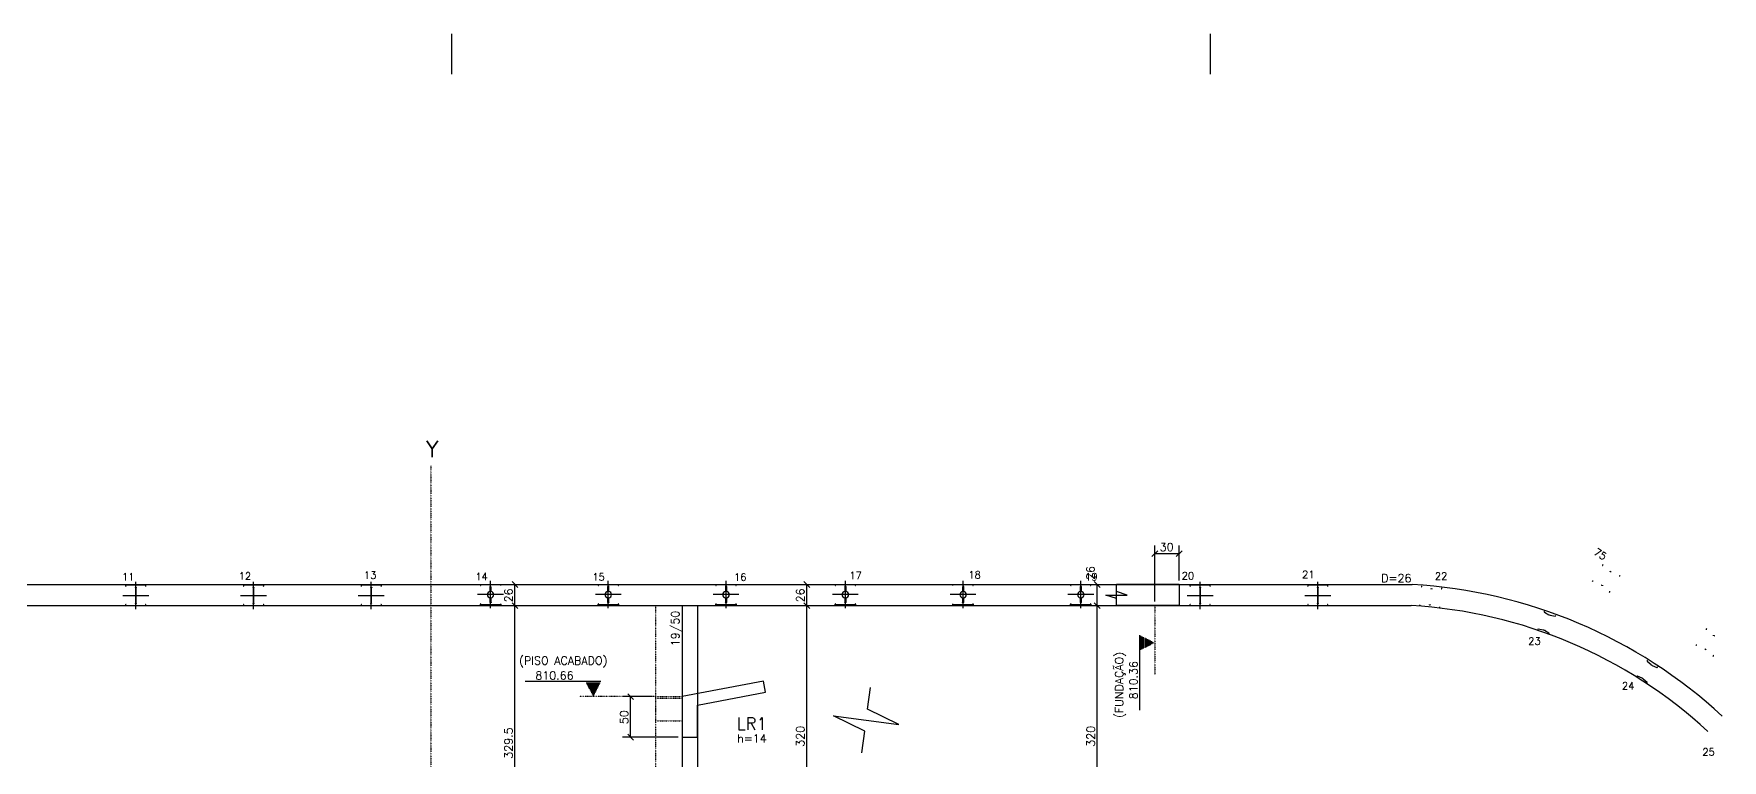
# Model space of a CAD drawing. Extents: x 1476 to 8419, y 491 to 3991.
# Drawn here: x 3583 to 5662, y 3095 to 3991 of the extents above; entities that cross this region are included whole.
import ezdxf

# ---------------------------------------------------------------- set-up
doc = ezdxf.new("R2010")
doc.units = 0
doc.header["$MEASUREMENT"] = 0
doc.linetypes.add('ESTILO_TQS_0004', pattern=[2, 0.5, -0.4, 0.1, -0.4, 0.1, -0.5])
for name, color, linetype in [('1', 1, 'CONTINUOUS'), ('2', 2, 'CONTINUOUS'), ('3', 3, 'CONTINUOUS'), ('4', 4, 'CONTINUOUS'), ('6', 6, 'CONTINUOUS'), ('8', 8, 'CONTINUOUS'), ('9', 9, 'CONTINUOUS')]:
    doc.layers.add(name, color=color, linetype=linetype)
doc.styles.get("Standard").update_dxf_attribs({"font": 'ROMANS.SHX'})

msp = doc.modelspace()

# ---------------------------------------------------------------- linework, layer by layer
at = {"layer": '1', "linetype": 'Continuous'}
for p, q in [((2135.243498, 3311.858), (5280.567632, 3311.858)), ((2135.172214, 3285.858), (5279.108891, 3285.858))]:
    msp.add_line(p, q, dxfattribs=at)
for radius, end in [(613.915271, 86.72574), (587.915271, 86.722948)]:
    msp.add_arc((5245.503539, 2698.944899), radius, 47.241769, end, dxfattribs=at)
at = {"layer": '2', "linetype": 'Continuous'}
for p, q in [((4959.824908, 3346.40884), (4966.895975, 3353.479908)), ((4989.824908, 3346.40884), (4996.895975, 3353.479908)), ((4178.790107, 3308.322466), (4171.719039, 3315.393534)), ((4538.230375, 3308.322466), (4531.159307, 3315.393534)), ((4895.906083, 3308.322466), (4888.835015, 3315.393534)), ((4178.790107, 3282.322466), (4171.719039, 3289.393534)), ((4178.790107, 3282.322466), (4171.719039, 3289.393534)), ((4538.230375, 3282.322466), (4531.159307, 3289.393534)), ((4538.230375, 3282.322466), (4531.159307, 3289.393534)), ((4895.906083, 3282.322466), (4888.835015, 3289.393534)), ((4895.906083, 3282.322466), (4888.835015, 3289.393534)), ((4321.173211, 3170.17072), (4314.102144, 3177.241788)), ((4321.173211, 3120.17072), (4314.102144, 3127.241788))]:
    msp.add_line(p, q, dxfattribs=at)
at = {"layer": '3', "linetype": 'Continuous'}
for p, q in [((4096.904249, 3990.679532), (4096.904249, 3940.680032)), ((5031.388357, 3990.679532), (5031.388357, 3940.680032)), ((4381.191, 3285.858), (4381.191, 2965.845966)), ((4400.191, 3285.858), (4400.191, 2965.845966)), ((4944.610432, 3249.35076), (4944.610432, 3157.069078)), ((4946.282647, 3231.43684), (4946.282647, 3248.514698)), ((4947.954807, 3232.272939), (4947.954807, 3247.678599)), ((4949.627004, 3233.109037), (4949.627004, 3246.842537)), ((4951.299164, 3233.945099), (4951.299164, 3246.006439)), ((4952.971325, 3234.781197), (4952.971361, 3245.170341)), ((4954.643521, 3235.617296), (4954.643521, 3244.334278)), ((4956.315727, 3236.453394), (4956.315691, 3243.49818)), ((4957.987932, 3237.289492), (4957.987887, 3242.662082)), ((4959.660093, 3238.12559), (4959.660093, 3241.825984)), ((4961.332253, 3238.961653), (4961.332253, 3240.989868)), ((4280.976042, 3192.456263), (4187.792017, 3192.456263)), ((4263.062123, 3190.784049), (4280.13998, 3190.784049)), ((4263.898221, 3189.111888), (4279.303882, 3189.111888)), ((4264.734319, 3187.439692), (4278.467819, 3187.439692)), ((4265.570381, 3185.767531), (4277.631721, 3185.767531)), ((4266.40648, 3184.09537), (4276.795623, 3184.095335)), ((4267.242578, 3182.423174), (4275.95956, 3182.423174)), ((4268.078676, 3180.750969), (4275.123462, 3180.751004)), ((4268.914774, 3179.078763), (4274.287364, 3179.078808)), ((4269.750872, 3177.406603), (4273.451266, 3177.406603)), ((4270.586935, 3175.734442), (4272.61515, 3175.734442))]:
    msp.add_line(p, q, dxfattribs=at)
at = {"layer": '3', "linetype": 'ESTILO_TQS_0004'}
for p, q in [((4348.191, 3285.858), (4348.191, 2965.858)), ((4963.360441, 3285.858), (4963.360441, 3200.787316)), ((4348.191, 3173.706254), (4254.70472, 3173.706254)), ((4348.191, 3173.706254), (4348.191, 3143.706254)), ((4348.191, 3173.706254), (4381.191, 3173.706254)), ((4348.191, 3171.706254), (4381.191, 3171.706254)), ((4348.191, 3143.706254), (4381.191, 3143.706254))]:
    msp.add_line(p, q, dxfattribs=at)
at = {"layer": '6', "linetype": 'Continuous'}
for p, q in [((5515.361961, 3336.529666), (5514.965158, 3335.888422)), ((3720.690986, 3310.871071), (3695.690986, 3310.871071)), ((3695.690986, 3310.871071), (3695.690986, 3310.116984)), ((3707.797486, 3307.836301), (3707.797486, 3288.906984)), ((3708.190986, 3281.522266), (3708.190986, 3315.219876)), ((3708.584486, 3288.906984), (3708.584486, 3307.835158)), ((3720.690986, 3310.116984), (3720.690986, 3310.871071)), ((3865.690986, 3310.872517), (3840.690986, 3310.872517)), ((3840.690986, 3310.872517), (3840.690986, 3310.118429)), ((3852.797486, 3307.837747), (3852.797486, 3288.908429)), ((3853.190986, 3281.523712), (3853.190986, 3315.221321)), ((3853.584486, 3288.908429), (3853.584486, 3307.836604)), ((3865.690986, 3310.118429), (3865.690986, 3310.872517)), ((4010.690986, 3310.873962), (3985.690986, 3310.873962)), ((3985.690986, 3310.873962), (3985.690986, 3310.119875)), ((3997.797486, 3307.839193), (3997.797486, 3288.909875)), ((3998.190986, 3281.525157), (3998.190986, 3315.222767)), ((3998.584486, 3288.909875), (3998.584486, 3307.838049)), ((4010.690986, 3310.119875), (4010.690986, 3310.873962)), ((4132.691136, 3311.103913), (4132.691136, 3311.858)), ((4132.691136, 3311.858), (4157.691136, 3311.858)), ((4144.797636, 3303.339634), (4144.797636, 3308.822087)), ((4145.191136, 3282.509195), (4145.191136, 3316.206805)), ((4157.691136, 3311.858), (4157.691136, 3311.103913)), ((4277.691136, 3311.105359), (4277.691136, 3311.859446)), ((4277.691136, 3311.859446), (4302.691136, 3311.859446)), ((4289.797636, 3303.34108), (4289.797636, 3308.823533)), ((4290.191136, 3282.510641), (4290.191136, 3316.208251)), ((4302.691136, 3311.859446), (4302.691136, 3311.105359)), ((4422.691285, 3311.103913), (4422.691285, 3311.858)), ((4422.691285, 3311.858), (4447.691285, 3311.858)), ((4434.797785, 3303.339634), (4434.797785, 3308.822087)), ((4435.191285, 3282.509195), (4435.191285, 3316.206805)), ((4447.691285, 3311.858), (4447.691285, 3311.103913)), ((4569.691136, 3311.10827), (4569.691136, 3311.862357)), ((4569.691136, 3311.862357), (4594.691136, 3311.862357)), ((4581.797636, 3303.343991), (4581.797636, 3308.826444)), ((4582.191136, 3282.513552), (4582.191136, 3316.211162)), ((4594.691136, 3311.862357), (4594.691136, 3311.10827)), ((4714.691136, 3311.109715), (4714.691136, 3311.863803)), ((4714.691136, 3311.863803), (4739.691136, 3311.863803)), ((4726.797636, 3303.345437), (4726.797636, 3308.82789)), ((4727.191136, 3282.514998), (4727.191136, 3316.212608)), ((4739.691136, 3311.863803), (4739.691136, 3311.109715)), ((4859.691136, 3311.111161), (4859.691136, 3311.865248)), ((4859.691136, 3311.865248), (4884.691136, 3311.865248)), ((4871.797636, 3303.346883), (4871.797636, 3308.829335)), ((4872.191136, 3282.516443), (4872.191136, 3316.214053)), ((4884.691136, 3311.865248), (4884.691136, 3311.111161)), ((4993.360441, 3311.858), (4916.127889, 3311.858)), ((4993.360441, 3311.858), (4993.360441, 3285.858)), ((5031.690986, 3310.884142), (5006.690986, 3310.884142)), ((5006.690986, 3310.884142), (5006.690986, 3310.130055)), ((5018.797486, 3307.849372), (5018.797486, 3288.920055)), ((5019.190986, 3281.535337), (5019.190986, 3315.232947)), ((5019.584486, 3288.920055), (5019.584486, 3307.848229)), ((5031.690986, 3310.130055), (5031.690986, 3310.884142)), ((5176.690986, 3310.885587), (5151.690986, 3310.885587)), ((5151.690986, 3310.885587), (5151.690986, 3310.1315)), ((5163.797486, 3307.850818), (5163.797486, 3288.9215)), ((5164.190986, 3281.536782), (5164.190986, 3315.234392)), ((5164.584486, 3288.9215), (5164.584486, 3307.849675)), ((5176.690986, 3310.1315), (5176.690986, 3310.885587)), ((5291.995691, 3310.278182), (5291.919817, 3309.527921)), ((5316.79295, 3307.012516), (5316.868824, 3307.762776)), ((5502.60366, 3315.911955), (5502.206856, 3315.270711)), ((5536.224113, 3322.733317), (5536.620917, 3323.374561)), ((3692.282016, 3298.371071), (3724.099956, 3298.371071)), ((3695.690986, 3286.625158), (3695.690986, 3285.871071)), ((3720.690986, 3285.871071), (3720.690986, 3286.625158)), ((3837.282016, 3298.372517), (3869.099956, 3298.372517)), ((3840.690986, 3286.626604), (3840.690986, 3285.872517)), ((3865.690986, 3285.872517), (3865.690986, 3286.626604)), ((3982.282016, 3298.373962), (4014.099956, 3298.373962)), ((3985.690986, 3286.628049), (3985.690986, 3285.873962)), ((4010.690986, 3285.873962), (4010.690986, 3286.628049)), ((4161.100105, 3299.358), (4129.282166, 3299.358)), ((4132.691136, 3286.858), (4132.691136, 3287.612087)), ((4157.691136, 3286.858), (4132.691136, 3286.858)), ((4144.797636, 3289.893913), (4144.797636, 3295.376366)), ((4145.584636, 3295.376366), (4145.584636, 3289.893913)), ((4157.691136, 3287.612087), (4157.691136, 3286.858)), ((4306.100105, 3299.359446), (4274.282166, 3299.359446)), ((4277.691136, 3286.859446), (4277.691136, 3287.613533)), ((4302.691136, 3286.859446), (4277.691136, 3286.859446)), ((4289.797636, 3289.895359), (4289.797636, 3295.377811)), ((4290.584636, 3295.377811), (4290.584636, 3289.895359)), ((4302.691136, 3287.613533), (4302.691136, 3286.859446)), ((4451.100255, 3299.358), (4419.282316, 3299.358)), ((4422.691285, 3286.858), (4422.691285, 3287.612087)), ((4447.691285, 3286.858), (4422.691285, 3286.858)), ((4434.797785, 3289.893913), (4434.797785, 3295.376366)), ((4435.584785, 3295.376366), (4435.584785, 3289.893913)), ((4447.691285, 3287.612087), (4447.691285, 3286.858)), ((4598.100105, 3299.362357), (4566.282166, 3299.362357)), ((4569.691136, 3286.862357), (4569.691136, 3287.616444)), ((4594.691136, 3286.862357), (4569.691136, 3286.862357)), ((4581.797636, 3289.89827), (4581.797636, 3295.380722)), ((4582.584636, 3295.380722), (4582.584636, 3289.89827)), ((4594.691136, 3287.616444), (4594.691136, 3286.862357)), ((4743.100105, 3299.363803), (4711.282166, 3299.363803)), ((4714.691136, 3286.863803), (4714.691136, 3287.61789)), ((4739.691136, 3286.863803), (4714.691136, 3286.863803)), ((4726.797636, 3289.899715), (4726.797636, 3295.382168)), ((4727.584636, 3295.382168), (4727.584636, 3289.899715)), ((4739.691136, 3287.61789), (4739.691136, 3286.863803)), ((4888.100105, 3299.365248), (4856.282166, 3299.365248)), ((4859.691136, 3286.865248), (4859.691136, 3287.619335)), ((4884.691136, 3286.865248), (4859.691136, 3286.865248)), ((4871.797636, 3289.901161), (4871.797636, 3295.383614)), ((4872.584636, 3295.383614), (4872.584636, 3289.901161)), ((4884.691136, 3287.619335), (4884.691136, 3286.865248)), ((5003.282016, 3298.384142), (5035.099956, 3298.384142)), ((5006.690986, 3286.638229), (5006.690986, 3285.884142)), ((5031.690986, 3285.884142), (5031.690986, 3286.638229)), ((5148.282016, 3298.385587), (5180.099956, 3298.385587)), ((5151.690986, 3286.639675), (5151.690986, 3285.885587)), ((5176.690986, 3285.885587), (5176.690986, 3286.639675)), ((5289.556159, 3286.155309), (5289.480285, 3285.405049)), ((5523.465812, 3302.115605), (5523.862615, 3302.756849)), ((3695.690986, 3285.871071), (3720.690986, 3285.871071)), ((3840.690986, 3285.872517), (3865.690986, 3285.872517)), ((3985.690986, 3285.873962), (4010.690986, 3285.873962)), ((4993.360441, 3285.858), (4916.127889, 3285.858)), ((5006.690986, 3285.884142), (5031.690986, 3285.884142)), ((5151.690986, 3285.885587), (5176.690986, 3285.885587)), ((5314.353418, 3282.889643), (5314.429291, 3283.639904)), ((5443.178095, 3279.191401), (5442.923113, 3278.481731)), ((5443.171797, 3277.745647), (5448.609602, 3274.660684)), ((5450.259217, 3274.067982), (5456.416941, 3272.986707)), ((5457.077228, 3273.396201), (5457.33221, 3274.105871)), ((5434.979736, 3256.373619), (5434.724753, 3255.663949)), ((5441.797746, 3255.701837), (5435.640022, 3256.783112)), ((5448.885167, 3252.024173), (5443.447362, 3255.109135)), ((5448.878869, 3250.578418), (5449.133851, 3251.288088)), ((5642.916456, 3257.600263), (5642.519653, 3256.959018)), ((5630.158155, 3236.982551), (5629.761351, 3236.341307)), ((5651.020307, 3223.186201), (5651.417111, 3223.827446)), ((5570.345811, 3218.796603), (5569.935156, 3218.16414)), ((5570.008749, 3217.390675), (5574.596038, 3213.142911)), ((5576.066188, 3212.188351), (5581.812924, 3209.726289)), ((5582.549413, 3209.973772), (5582.960068, 3210.606235)), ((5557.142157, 3198.461221), (5556.731502, 3197.828757)), ((5563.625382, 3196.246641), (5557.878646, 3198.708704)), ((5569.68282, 3191.044317), (5565.095531, 3195.292081)), ((5569.345758, 3189.638389), (5569.756413, 3190.270852)), ((4381.191, 3173.706254), (4381.191, 3123.706254)), ((4400.191, 3123.706254), (4400.191, 3163.093633)), ((4381.191, 3123.706254), (4400.191, 3123.706254))]:
    msp.add_line(p, q, dxfattribs=at)
for points in [[(4145.584636, 3308.82323), (4145.584636, 3303.339634)], [(4290.584636, 3308.824676), (4290.584636, 3303.34108)], [(4435.584785, 3308.82323), (4435.584785, 3303.339634)], [(4582.584636, 3308.827587), (4582.584636, 3303.343991)], [(4727.584636, 3308.829033), (4727.584636, 3303.345437)], [(4872.584636, 3308.830479), (4872.584636, 3303.346883)]]:
    msp.add_lwpolyline(points, dxfattribs=at)
for centre, radius, start, end in [((5515.496631, 3335.559544), 0.625, 148.250654, 225.111879), ((5523.527837, 3327.906438), 0.625002, 328.145658, 45.111802), ((3696.315986, 3310.116984), 0.625, 180, 256.861226), ((3707.172485, 3307.835156), 0.625002, 359.895004, 76.861148), ((3709.209486, 3307.835158), 0.625, 103.138774, 180), ((3720.065986, 3310.116984), 0.625, 283.138774, 0), ((3841.315986, 3310.118429), 0.625, 180, 256.861226), ((3852.172485, 3307.836602), 0.625002, 359.895004, 76.861148), ((3854.209486, 3307.836604), 0.625, 103.138774, 180), ((3865.065986, 3310.118429), 0.625, 283.138774, 0), ((3986.315986, 3310.119875), 0.625, 180, 256.861226), ((3997.172485, 3307.838047), 0.625002, 359.895004, 76.861148), ((3999.209486, 3307.838049), 0.625, 103.138774, 180), ((4010.065986, 3310.119875), 0.625, 283.138774, 0), ((4133.316136, 3311.103913), 0.625, 180, 256.861226), ((4144.172636, 3308.822087), 0.625, 0, 76.861226), ((4146.209637, 3308.822085), 0.625002, 103.138852, 180.104996), ((4157.066136, 3311.103913), 0.625, 283.138774, 0), ((4278.316136, 3311.105359), 0.625, 180, 256.861226), ((4289.172636, 3308.823533), 0.625, 0, 76.861226), ((4291.209637, 3308.823531), 0.625002, 103.138852, 180.104996), ((4302.066136, 3311.105359), 0.625, 283.138774, 0), ((4423.316285, 3311.103913), 0.625, 180, 256.861226), ((4434.172785, 3308.822087), 0.625, 0, 76.861226), ((4436.209787, 3308.822085), 0.625002, 103.138852, 180.104996), ((4447.066285, 3311.103913), 0.625, 283.138774, 0), ((4570.316136, 3311.10827), 0.625, 180, 256.861226), ((4581.172636, 3308.826444), 0.625, 0, 76.861226), ((4583.209637, 3308.826442), 0.625002, 103.138852, 180.104996), ((4594.066136, 3311.10827), 0.625, 283.138774, 0), ((4715.316136, 3311.109715), 0.625, 180, 256.861226), ((4726.172636, 3308.82789), 0.625, 0, 76.861226), ((4728.209637, 3308.827888), 0.625002, 103.138852, 180.104996), ((4739.066136, 3311.109715), 0.625, 283.138774, 0), ((4860.316136, 3311.111161), 0.625, 180, 256.861226), ((4871.172636, 3308.829335), 0.625, 0, 76.861226), ((4873.209637, 3308.829333), 0.625002, 103.138852, 180.104996), ((4884.066136, 3311.111161), 0.625, 283.138774, 0), ((5007.315986, 3310.130055), 0.625, 180, 256.861226), ((5018.172485, 3307.848227), 0.625002, 359.895004, 76.861148), ((5020.209486, 3307.848229), 0.625, 103.138774, 180), ((5031.065986, 3310.130055), 0.625, 283.138774, 0), ((5152.315986, 3310.1315), 0.625, 180, 256.861226), ((5163.172485, 3307.849672), 0.625002, 359.895004, 76.861148), ((5165.209486, 3307.849675), 0.625, 103.138774, 180), ((5176.065986, 3310.1315), 0.625, 283.138774, 0), ((5292.541646, 3309.465036), 0.625, 174.225344, 251.086569), ((5316.171122, 3307.075401), 0.625, 277.364118, 354.225344), ((5503.135134, 3315.583077), 0.625, 71.389428, 148.250654), ((5513.567754, 3311.81071), 0.625, 251.389428, 328.250654), ((5515.299934, 3310.738832), 0.625, 148.250654, 225.111879), ((5525.260019, 3326.834561), 0.625, 71.389428, 148.250654), ((5535.692639, 3323.062194), 0.625, 251.389428, 328.250654), ((3696.315986, 3286.625158), 0.625, 103.138774, 180), ((3707.172486, 3288.906984), 0.625, 283.138774, 0), ((3709.209486, 3288.906984), 0.625, 180, 256.861226), ((3720.065986, 3286.625158), 0.625, 0, 76.861226), ((3841.315986, 3286.626604), 0.625, 103.138774, 180), ((3852.172486, 3288.908429), 0.625, 283.138774, 0), ((3854.209486, 3288.908429), 0.625, 180, 256.861226), ((3865.065986, 3286.626604), 0.625, 0, 76.861226), ((3986.315986, 3286.628049), 0.625, 103.138774, 180), ((3997.172486, 3288.909875), 0.625, 283.138774, 0), ((3999.209486, 3288.909875), 0.625, 180, 256.861226), ((4010.065986, 3286.628049), 0.625, 0, 76.861226), ((4133.316136, 3287.612087), 0.625, 103.138774, 180), ((4145.191136, 3299.358), 4.001032, 95.644143, 264.355857), ((4144.172636, 3289.893913), 0.625, 283.138774, 0), ((4145.191136, 3299.358), 4.001032, 275.644143, 84.355857), ((4146.209636, 3289.893913), 0.625, 180, 256.861226), ((4157.066136, 3287.612087), 0.625, 0, 76.861226), ((4278.316136, 3287.613533), 0.625, 103.138774, 180), ((4290.191136, 3299.359446), 4.001032, 95.644143, 264.355857), ((4289.172636, 3289.895359), 0.625, 283.138774, 0), ((4290.191136, 3299.359446), 4.001032, 275.644143, 84.355857), ((4291.209636, 3289.895359), 0.625, 180, 256.861226), ((4302.066136, 3287.613533), 0.625, 0, 76.861226), ((4423.316285, 3287.612087), 0.625, 103.138774, 180), ((4435.191285, 3299.358), 4.001032, 95.644143, 264.355857), ((4434.172785, 3289.893913), 0.625, 283.138774, 0), ((4435.191285, 3299.358), 4.001032, 275.644143, 84.355857), ((4436.209785, 3289.893913), 0.625, 180, 256.861226), ((4447.066285, 3287.612087), 0.625, 0, 76.861226), ((4570.316136, 3287.616444), 0.625, 103.138774, 180), ((4582.191136, 3299.362357), 4.001032, 95.644143, 264.355857), ((4581.172636, 3289.89827), 0.625, 283.138774, 0), ((4582.191136, 3299.362357), 4.001032, 275.644143, 84.355857), ((4583.209636, 3289.89827), 0.625, 180, 256.861226), ((4594.066136, 3287.616444), 0.625, 0, 76.861226), ((4715.316136, 3287.61789), 0.625, 103.138774, 180), ((4727.191136, 3299.363803), 4.001032, 95.644143, 264.355857), ((4726.172636, 3289.899715), 0.625, 283.138774, 0), ((4727.191136, 3299.363803), 4.001032, 275.644143, 84.355857), ((4728.209636, 3289.899715), 0.625, 180, 256.861226), ((4739.066136, 3287.61789), 0.625, 0, 76.861226), ((4860.316136, 3287.619335), 0.625, 103.138774, 180), ((4872.191136, 3299.365248), 4.001032, 95.644143, 264.355857), ((4871.172636, 3289.901161), 0.625, 283.138774, 0), ((4872.191136, 3299.365248), 4.001032, 275.644143, 84.355857), ((4873.209636, 3289.901161), 0.625, 180, 256.861226), ((4884.066136, 3287.619335), 0.625, 0, 76.861226), ((5007.315986, 3286.638229), 0.625, 103.138774, 180), ((5018.172486, 3288.920055), 0.625, 283.138774, 0), ((5020.209486, 3288.920055), 0.625, 180, 256.861226), ((5031.065986, 3286.638229), 0.625, 0, 76.861226), ((5152.315986, 3286.639675), 0.625, 103.138774, 180), ((5163.172486, 3288.9215), 0.625, 283.138774, 0), ((5165.209486, 3288.9215), 0.625, 180, 256.861226), ((5176.065986, 3286.639675), 0.625, 0, 76.861226), ((5290.177987, 3286.092424), 0.625, 97.364118, 174.225344), ((5301.208982, 3287.27033), 0.625, 277.364118, 354.225344), ((5303.235645, 3287.065375), 0.625, 174.225344, 251.086569), ((5303.113462, 3306.102448), 0.625002, 354.120348, 71.086492), ((5305.140127, 3305.897495), 0.625, 97.364118, 174.225344), ((5523.331142, 3303.085727), 0.625, 328.250654, 45.111879), ((5313.807463, 3283.702789), 0.625, 354.225344, 71.086569), ((5443.511299, 3278.270398), 0.625, 160.236793, 237.098018), ((5448.270098, 3274.135932), 0.625002, 340.131797, 57.097941), ((5450.187117, 3273.447155), 0.625, 83.375567, 160.236793), ((5456.489042, 3273.607534), 0.625, 263.375567, 340.236793), ((5435.567922, 3256.162285), 0.625, 83.375567, 160.236793), ((5441.869847, 3256.322664), 0.625, 263.375567, 340.236793), ((5443.786864, 3255.633886), 0.625, 160.236793, 237.098018), ((5448.545665, 3251.499422), 0.625, 340.236793, 57.098018), ((5643.051127, 3256.630141), 0.625, 148.250654, 225.111879), ((5651.082332, 3248.977034), 0.625002, 328.145658, 45.111802), ((5652.814514, 3247.905157), 0.625, 71.389428, 148.250654), ((5630.689629, 3236.653673), 0.625, 71.389428, 148.250654), ((5641.122249, 3232.881307), 0.625, 251.389428, 328.250654), ((5642.854429, 3231.809429), 0.625, 148.250654, 225.111879), ((5650.885637, 3224.156323), 0.625, 328.250654, 45.111879), ((5570.459352, 3217.823782), 0.625, 147.004554, 223.865779), ((5574.145433, 3212.709803), 0.625002, 326.899558, 43.865702), ((5575.853895, 3211.60051), 0.625, 70.143328, 147.004554), ((5582.025216, 3210.314129), 0.625, 250.143328, 327.004554), ((5557.666353, 3198.120863), 0.625, 70.143328, 147.004554), ((5563.837674, 3196.834482), 0.625, 250.143328, 327.004554), ((5565.546134, 3195.725188), 0.625, 147.004554, 223.865779), ((5569.232217, 3190.61121), 0.625, 327.004554, 43.865779)]:
    msp.add_arc(centre, radius, start, end, dxfattribs=at)
at = {"layer": '8', "linetype": 'Continuous'}
for points in [[(4993.360441, 3285.858), (4916.127889, 3285.858), (4916.127889, 3311.858), (4993.360441, 3311.858), (4993.360441, 3285.858)], [(4481.191, 3192.876254), (4381.191, 3173.706254), (4381.191, 3123.706254), (4400.191, 3123.706254), (4400.191, 3163.093633), (4483.826805, 3179.126617), (4481.191, 3192.876254)]]:
    msp.add_lwpolyline(points, dxfattribs=at)
at = {"layer": '9', "linetype": 'ESTILO_TQS_0004'}
msp.add_line((4071.691, 3458.10561), (4071.691, 1863.644195), dxfattribs=at)
at = {"layer": '9', "linetype": 'Continuous'}
for p, q in [((4963.360441, 3290.858), (4963.360441, 3359.944374)), ((4963.360441, 3349.944374), (4993.360441, 3349.944374)), ((4993.360441, 3316.858), (4993.360441, 3359.944374)), ((4175.254573, 3285.858), (4175.254573, 3311.858)), ((4534.694841, 3285.858), (4534.694841, 3311.858)), ((4539.557135, 3311.858), (4544.694841, 3311.858)), ((4892.370549, 3285.858), (4892.370549, 3311.858)), ((4175.254573, 2956.358), (4175.254573, 3285.858)), ((4515.469591, 3285.858), (4544.694841, 3285.858)), ((4534.694841, 2965.858), (4534.694841, 3285.858)), ((4892.370549, 2965.858), (4892.370549, 3285.858)), ((4343.191, 3173.706254), (4307.637678, 3173.706254)), ((4317.637678, 3123.706254), (4317.637678, 3173.706254)), ((4376.191, 3123.706254), (4307.637678, 3123.706254))]:
    msp.add_line(p, q, dxfattribs=at)
for points in [[(4916.127889, 3285.858), (4916.127889, 3294.524683), (4903.127889, 3298.858), (4929.127888, 3298.858), (4916.127889, 3303.191342), (4916.127889, 3311.858)], [(4602.473134, 3104.330218), (4606.014622, 3131.19599), (4567.486776, 3149.94102), (4648.083933, 3139.316577), (4609.5561, 3158.061684), (4613.097578, 3184.927378)]]:
    msp.add_lwpolyline(points, dxfattribs=at)

# ---------------------------------------------------------------- texts
at = {"layer": '2', "linetype": 'Continuous'}
for s, p in [('30', (4969.360441, 3352.944374)), ('810.66', (4200.332936, 3194.711422))]:
    msp.add_text(s, height=10, dxfattribs=at).set_placement(p)
for s, p in [('26', (4889.152783, 3317.514304)), ('26', (4172.254573, 3289.858)), ('26', (4531.694841, 3289.858)), ('(FUNDAÇÃO)', (4924.421955, 3147.359135)), ('810.36', (4942.063868, 3170.401633)), ('50', (4314.637678, 3139.706254)), ('329.5', (4172.254573, 3097.108)), ('320', (4531.694841, 3111.858)), ('320', (4889.370549, 3111.858))]:
    msp.add_text(s, height=10, rotation=90, dxfattribs=at).set_placement(p)
at = {"layer": '3', "linetype": 'Continuous'}
for s, height, rotation, p in [('75', 9, 328.250654, (5503.269259, 3349.54012)), ('19/50', 10, 90, (4377.711754, 3235.787284))]:
    msp.add_text(s, height=height, rotation=rotation, dxfattribs=at).set_placement(p)
for s, height, p in [('13', 9, (3989.127425, 3318.882603)), ('18', 9, (4733.645943, 3319.286272)), ('21', 9, (5144.685461, 3319.676252)), ('11', 9, (3691.105649, 3316.866221)), ('12', 9, (3834.892999, 3317.865355)), ('14', 9, (4126.365155, 3317.052007)), ('15', 9, (4270.455305, 3316.674954)), ('16', 9, (4445.060324, 3316.556408)), ('17', 9, (4587.01325, 3318.506311)), ('19', 9, (4877.548773, 3316.946389)), ('20', 9, (4996.492845, 3318.11633)), ('D=26', 10, (5242.219331, 3314.660417)), ('22', 9, (5308.264315, 3317.790617)), ('23', 9, (5423.288063, 3237.651121)), ('(PISO ACABADO)', 10, (4180.292183, 3213.004952)), ('24', 9, (5538.78322, 3182.496291)), ('h=14', 10, (4448.928401, 3117.170823)), ('25', 9, (5637.779069, 3100.942568))]:
    msp.add_text(s, height=height, dxfattribs=at).set_placement(p)
at = {"layer": '4', "linetype": 'Continuous'}
msp.add_text('LR1', height=15, dxfattribs=at).set_placement((4448.363025, 3132.912539))
at = {"layer": '6', "linetype": 'Continuous'}
msp.add_text('Y', height=20, dxfattribs=at).set_placement((4065.701717, 3468.74143))

doc.saveas('drawing.dxf')
